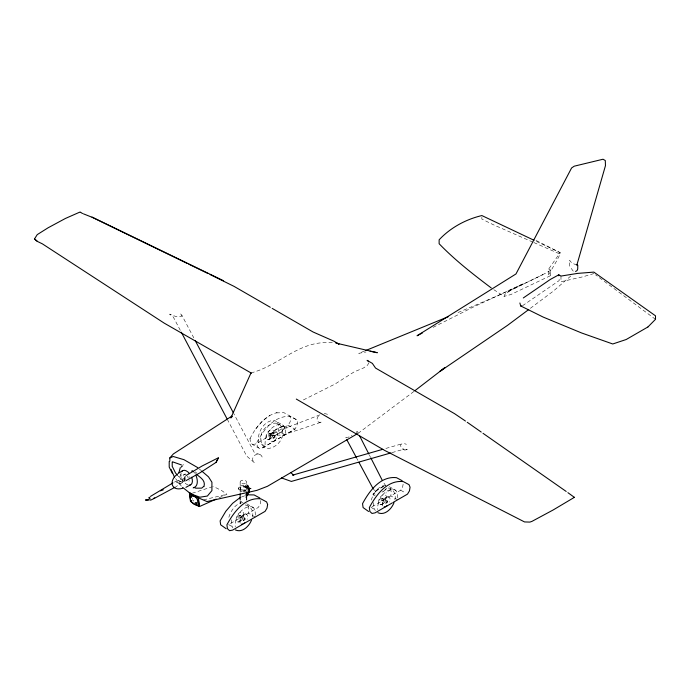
<?xml version="1.0" encoding="UTF-8"?>
<svg xmlns="http://www.w3.org/2000/svg" width="690" height="690" viewBox="0 0 690 690"><rect width="100%" height="100%" fill="white"/><g stroke="black" fill="none" stroke-linecap="round" stroke-linejoin="round"><path stroke-width="0.52" stroke-dasharray="3.45 2.59" d="M249.159 490.875L249.237 490.159A1.604 0.923 -60 0 1 249.858 489.098L250.142 488.848A1.604 0.923 -60 0 1 251.324 489.978M522.459 305.765L559.141 280.606L559.176 277.337M180.202 483.164L179.538 483.621L178.279 483.216M357.006 431.31L356.325 432.63M255.386 515.163L254.981 510.039L253.48 507.711L246.684 503.786L248.184 506.115L248.78 509.332L248.417 513.144L255.205 517.069M397.811 497.921L397.406 492.798L395.905 490.469L389.117 486.554L390.609 488.874L391.204 492.091L390.842 495.903L397.63 499.827M231.219 519.812L231.357 524.78L232.875 527.841M252.437 517.026C253.955 511.937 250.944 505.252 245.131 505.158M373.644 502.57L373.782 507.538L375.3 510.6M394.861 499.784C396.379 494.695 393.369 488.011 387.556 487.916M270.394 435.416L270.54 434.338C273.904 430.508 278.795 426.42 284.177 426.446C280.295 426.722 273.68 430.422 270.816 434.502L270.394 435.416L271.489 436.037L277.414 434.864L276.759 434.959L282.063 435.321L322.023 421.892C315.968 424.419 315.425 416.329 320.514 414.802M383.925 486.269L376.43 490.633L373.048 494.687L373.195 493.609L376.145 490.469L383.64 486.105M177.873 480.387L182.634 482.439L177.873 480.387L174.466 482.103M260.837 500.517L260.242 504.183L258.276 507.452L229.52 524.055M403.115 484.19L402.667 486.942L400.7 490.211L371.945 506.814M368.891 362.716L367.572 365.174L363.647 367.908L354.074 371.936L334.935 384.097L302.03 400.623M185.438 475.91L184.196 481.197L185.213 481.051M184.541 481.335L185.136 476.186M284.177 426.446L285.013 427.481C283.193 431.655 278.536 433.967 274.499 435.571M493.842 289.705L504.088 296.364L504.899 294.337L510.307 290.464L542.607 274.749L510.307 290.464M228.83 517.284C230.934 510.626 235.963 502.648 243.717 502.579M371.255 500.043C373.359 493.385 378.387 485.406 386.141 485.337M276.25 412.905L283.944 412.698L296.467 419.684L297.494 422.211L296.898 425.877L294.932 429.146L262.459 447.888L259.431 448.457L252.635 444.541L250.53 442.575L249.978 438.676L250.436 437.684M536.044 240.43L560.168 252.661L560.168 254.127L556.39 261.389L548.714 274.586L550.542 275.646L510.816 294.561L504.088 296.364M248.538 489.288C249.34 487.666 250.668 488.425 249.107 489.615L246.761 487.442A1.527 0.88 -60 0 0 247.563 485.786L250.16 488.52M249.978 438.676C255.714 427.317 264.192 415.872 277.164 412.594M252.635 444.541L255.662 443.972L288.144 425.221L290.102 421.952L290.697 418.287L289.671 415.76M548.714 274.586L548.714 268.979L560.168 252.661L535.035 240.75M386.676 488.123L384.804 490.098M255.714 428.999L262.493 421.064L269.825 415.458M346.13 437.262L345.794 437.848L347.406 437.564M391.23 489.227L385.96 493.048M386.159 489.236L382.277 492.367M570.759 276.043L553.371 291.102L529.575 308.904M383.493 491.151L381.993 492.203M413.94 391.437L358.403 433.13M378.042 489.15L375.507 491.659L375.36 491.22L375.576 491.685L373.005 488.52M182.634 482.439L176.002 486.666M507.098 292.482L510.333 290.447M183.756 474.763L184.894 474.116M180.254 474.323A12.273 7.09 60 0 0 182.496 480.119L183.247 481.215L182.401 481.706C182.962 484.423 179.115 476.781 179.202 475.238M542.443 274.827L550.879 270.238L550.542 275.646M262.459 447.888L294.932 429.146L288.144 425.221M245.166 486.51L246.123 485.958L245.166 487.166L246.296 487.821A1.527 0.88 -60 0 0 247.952 487.554A1.527 0.88 -60 0 0 247.952 485.519A1.527 0.88 -60 0 0 246.296 487.166L245.166 486.51A1.527 0.88 -60 0 1 246.822 484.863A1.527 0.88 -60 0 1 246.822 486.899A1.527 0.88 -60 0 1 245.157 487.166M246.296 487.166L247.529 486.812A4.813 2.777 0 0 1 244.2 490.944A4.813 2.777 0 0 1 238.619 487.727A4.813 2.777 0 0 1 245.769 485.795L246.123 485.958M246.296 487.821L247.262 486.614M351.382 435.701L352.004 435.364M433.087 327.362L472.339 307.524L523.745 283.53L498.861 295.216L457.315 312.855M349.062 436.865L347.795 437.408M219.075 497.783L226.898 494.282L221.887 490.693L213.314 486.433M364.725 350.943L358.8 353.332L365.976 351.995M241.414 497.076L245.398 495.524M319.962 414.837L285.513 428.119L287.385 427.791L285.013 427.481M192.2 493.247L212.313 486.761M593.857 273.576L583.024 276.759L563.609 281.14L560.979 281.667L559.141 280.606M385.865 448.431L402.443 443.687M392.041 452.597L403.348 449.363L402.744 449.371L404.176 449.466C402.46 448.586 398.768 445.688 401.632 443.955A2.838 1.397 2.5 0 1 404.392 443.644L406.401 444.3M203.524 499.853L226.898 494.282M250.996 372.902C275.051 366.89 293.845 346.69 318.521 343.128C323.696 342.49 328.966 341.973 334.158 342.663M283.694 426.506L282.633 426.618M271.204 435.873C276.561 435.347 282.262 432.164 284.737 427.317L284.616 426.782M373.868 495.144L375.351 494.997M374.204 495.299L373.048 494.687M324.248 413.457L327.569 414.311M275.552 431.681C273.102 430.888 268.272 439.332 270.144 441.057M267.927 439.78C270.359 440.539 275.258 432.13 273.335 430.405M388.116 496.671C385.684 495.912 380.785 504.321 382.709 506.046A5.606 3.234 -60 0 1 386.133 497.205A5.606 3.234 -60 0 1 389.565 502.087M380.492 504.77C382.941 505.572 387.771 497.119 385.9 495.394M245.692 513.912C243.251 513.153 238.361 521.562 240.275 523.287A5.606 3.234 -60 0 1 243.708 514.447A5.606 3.234 -60 0 1 247.141 519.329M238.059 522.011C240.517 522.813 245.347 514.361 243.475 512.636M269.462 433.329L270.402 433.389M273.076 438.072L274.016 438.133M382.027 498.318L382.967 498.378M385.641 503.062L386.581 503.122M239.594 515.559L240.543 515.62M243.208 520.303L244.156 520.364M576.849 265.089L572.321 263.235L570.061 261.165L569.862 260.242L569.121 260.397L569.819 266.366L573.45 271.498M178.365 482.5L180.202 483.155M262.191 457.065C259.897 450.579 249.625 456.09 253.463 461.688M259.854 454.486L254.377 452.588L233.85 413.715M532.904 242.138L492.979 224.569L481.861 219.066L481.861 215.565M533.879 242.561L560.168 254.127M246.123 486.614L245.769 486.45A4.813 2.777 0 0 0 238.913 487.796A4.813 2.777 0 0 0 242.112 491.547M177.709 482.224L176.105 481.818L177.589 482.948M180.582 313.924L181.78 315.123L193.795 337.876M296.467 419.684L290.74 416.622C274.672 414.742 263.477 430.034 256.775 442.601L257.318 446.499L259.431 448.457M276.552 421.564L274.292 420.348C263.925 420.374 256.939 432.88 258.465 442.35L265.262 446.275C263.727 436.805 270.713 424.298 281.08 424.272L283.34 425.48L284.841 427.809L285.436 431.026L285.065 434.838L278.277 430.914L278.639 427.101L278.044 423.884L276.552 421.564L283.34 425.48M395.905 490.469L393.645 489.262C383.83 489.175 377.128 500.612 377.637 509.565M253.48 507.711L251.22 506.503C241.405 506.417 234.704 517.854 235.212 526.806M548.714 268.979L550.879 270.238M400.7 490.211L405.798 493.152M371.03 507.34L376.119 510.281M246.96 484.923L248.098 485.57M249.849 487.985L250.979 488.632M246.761 487.442L249.107 489.615M245.442 487.563L246.572 488.209L246.563 482A3.2 1.846 0 0 0 241.759 480.395A3.2 1.846 0 0 0 241.759 483.595A3.2 1.846 0 0 0 246.563 482M182.936 464.603L183.652 465.017M228.606 524.581L233.694 527.522M655.5 319.315L595.565 274.862M183.247 481.215L178.167 476.066M247.262 487.261L247.529 487.468A4.813 2.777 0 0 1 246.77 490.823M195.123 471.813L196.693 473.073M193.752 472.219L195.348 473.495M199.315 468.976L200.85 470.287M254.317 462.628L246.735 456.116L227.614 419.899M247.563 485.786L249.59 488.192M385.891 485.976L382.812 481.404M175.605 478.601L181.815 486.752M248.245 490.719L248.107 489.503A1.604 0.923 -60 0 1 248.728 488.442L249.012 488.192A1.604 0.923 -60 0 1 250.28 488.779A1.604 0.923 -60 0 1 248.987 490.797L248.383 490.676M387.004 500.707L387.521 501.492M381.087 499.948L381.605 500.733M274.439 435.718L274.956 436.503M268.522 434.959L269.04 435.752M244.571 517.948L245.097 518.733M238.654 517.19L239.18 517.974M356.376 457.556L357.886 460.368M180.297 330.312L173.259 316.969L169.611 314.131L176.416 316.745L180.978 316.563A2.838 1.544 6.9 0 0 181.78 315.123M357.325 431.397L358.282 433.286M369.348 454.986L370.306 456.875M560.979 276.06L560.979 281.667M248.176 488.209L248.176 488.856M246.563 488.856A3.2 1.846 0 0 1 241.759 490.461A3.2 1.846 0 0 1 241.759 487.261A3.2 1.846 0 0 1 246.563 488.856L246.563 490.866M240.155 482L240.155 488.209M240.155 488.856L240.155 492.876M240.155 500.906L240.155 502.915M238.542 488.209L238.542 488.856M193.7 501.121A3.89 1.535 61.1 0 1 193.157 500.25M192.7 499.327A3.89 1.535 61.1 0 1 192.372 498.413M185.576 479.636A4.002 2.312 60 0 1 185.463 473.909M188.982 476.48A4.002 2.312 60 0 1 189.422 477.42M189.353 480.645A4.002 2.312 60 0 1 188.896 481.042M185.136 480.99A4.002 2.312 60 0 1 182.988 476.229A4.002 2.312 60 0 1 185.739 474.901M187.275 476.264A4.002 2.312 60 0 1 188.292 478.067M245.769 491.271A4.813 2.777 0 0 1 243.363 491.642M246.132 503.838A3.2 1.846 0 0 1 245.623 504.218M240.586 503.838A3.2 1.846 0 0 1 240.819 501.785A3.2 1.846 0 0 1 244.191 501.13M248.124 486.105A1.527 0.88 -60 0 1 247.331 487.77M188.163 484.958A8.116 4.683 60 0 1 181.134 472.788M260.889 439.409C261.915 457.298 284.599 444.86 282.589 432.052C281.572 414.173 258.879 426.61 260.889 439.409M407.186 449.604L404.668 450.087L403.633 449.492L407.186 449.604M387.107 502.898A0.975 0.561 -60 0 0 387.418 501.389A0.975 0.561 -60 0 0 386.262 502.415A0.975 0.561 -60 0 0 387.107 502.898M386.391 502.743A1.415 0.811 -60 0 0 386.84 500.552A1.415 0.811 -60 0 0 385.175 502.035A1.415 0.811 -60 0 0 386.391 502.743M383.493 503.484A5.606 3.234 -60 0 0 385.27 494.808A5.606 3.234 -60 0 0 378.646 500.69A5.606 3.234 -60 0 0 383.493 503.484M381.855 499.87A0.975 0.561 -60 0 0 382.165 498.361A0.975 0.561 -60 0 0 381.018 499.388A0.975 0.561 -60 0 0 381.855 499.87M382.726 500.63A1.415 0.811 -60 0 0 383.174 498.439A1.415 0.811 -60 0 0 381.51 499.922A1.415 0.811 -60 0 0 382.726 500.63M241.759 489.805A3.2 1.846 0 0 0 246.563 488.209A3.2 1.846 0 0 0 241.759 486.605A3.2 1.846 0 0 0 241.759 489.805M244.683 520.139A0.975 0.561 -60 0 0 244.985 518.63A0.975 0.561 -60 0 0 243.837 519.656A0.975 0.561 -60 0 0 244.683 520.139M243.967 519.984A1.415 0.811 -60 0 0 244.415 517.793A1.415 0.811 -60 0 0 242.742 519.277A1.415 0.811 -60 0 0 243.967 519.984M241.069 520.726A5.606 3.234 -60 0 0 242.846 512.049A5.606 3.234 -60 0 0 236.213 517.931A5.606 3.234 -60 0 0 241.069 520.726M239.43 517.112A0.975 0.561 -60 0 0 239.74 515.602A0.975 0.561 -60 0 0 238.585 516.62A0.975 0.561 -60 0 0 239.43 517.112M240.301 517.871A1.415 0.811 -60 0 0 240.75 515.68A1.415 0.811 -60 0 0 239.076 517.164A1.415 0.811 -60 0 0 240.301 517.871M270.929 438.504A5.606 3.234 -60 0 0 272.705 429.818A5.606 3.234 -60 0 0 266.081 435.701A5.606 3.234 -60 0 0 270.929 438.504M269.298 434.881A0.975 0.561 -60 0 0 269.6 433.372A0.975 0.561 -60 0 0 268.453 434.398A0.975 0.561 -60 0 0 269.298 434.881M270.161 435.64A1.415 0.811 -60 0 0 270.609 433.449A1.415 0.811 -60 0 0 268.945 434.933A1.415 0.811 -60 0 0 270.161 435.64M274.594 440.617A5.606 3.234 -60 0 0 276.371 431.94A5.606 3.234 -60 0 0 269.747 437.814A5.606 3.234 -60 0 0 274.594 440.617M274.542 437.909A0.975 0.561 -60 0 0 274.853 436.408A0.975 0.561 -60 0 0 273.697 437.426A0.975 0.561 -60 0 0 274.542 437.909M273.835 437.753A1.415 0.811 -60 0 0 274.275 435.571A1.415 0.811 -60 0 0 272.61 437.046A1.415 0.811 -60 0 0 273.835 437.753"/><path stroke-width="1.03" d="M193.623 495.558L189.603 492.97L190.664 501.19L194.218 504.036L199.151 506.089L199.281 504.726L194.994 502.958M178.917 472.598L180.271 467.708M251.531 373.23L164.194 323.127L42.349 243.837L37.389 241.431L34.5 238.947L37.234 234.626L48.059 227.812L65.395 218.471L79.79 212.132M250.996 372.902L230.857 417.95L232.254 416.467M251.574 519.924C249.314 526.004 242.483 533.111 235.445 529.946M393.999 502.682C391.739 508.763 384.908 515.87 377.87 512.705M153.689 498.352L154.724 497.835M245.925 494.695L247.365 492.151M246.011 495.868L248.409 491.634M246.011 497.352L249.495 491.358M523.296 297.959L550.37 279.407L558.805 274.81L560.979 276.06L577.668 273.387L593.857 272.11L655.5 315.813L655.5 319.315L647.97 326.939M169.826 461.075L169.826 457.936L173.354 453.942L231.944 416.061M177.063 474.392C168.791 480.732 170.947 491.582 182.712 488.287M203.714 486.424L201.704 488.123L195.857 488.184L194.028 487.433L193.174 487.925M414.776 390.79L444.998 367.537L439.797 371.487L507.616 325.292L528.73 309.534M239.965 497.68L232.634 503.295L225.846 511.23L220.119 520.907L220.662 524.805L226.173 528.73M177.951 473.564L182.617 470.675M215.841 462.533L199.815 472.909L185.989 480.654M150.454 496.412L172.992 482.897M575.581 271.515L577.082 270.558L577.711 269.074L577.789 265.409L577.047 264.382L576.849 265.089L605.466 165.643L605.294 160.537L603.025 159.235L574.227 166.187L571.587 167.972L515.973 273.956L417.053 335.763L422.358 332.985M186.162 475.462L202.274 465.905L217.704 458.117M574.451 497.3L553.147 509.979L531.947 521.381L529.877 522.089L524.538 521.933L384.692 450.432L296.303 399.07M357.472 433.674L267.444 486.303L256.947 490.349L206.957 501.578L193.122 495.515L189.336 492.479L190.466 501.302L194.261 504.338L199.522 506.529L216.143 499.094M175.217 487.149L154.655 498.223M647.962 326.948L626.21 339.506L612.763 343.982L581.592 332.968L543.22 317.098L520.7 305.955L519.889 302.988M190.664 501.19L191.898 500.474M190.733 484.734L185.903 487.33M392.438 502.82L375.024 512.877L371.996 513.446L369.883 511.488L369.34 507.59C376.041 495.023 387.237 479.723 403.296 481.611L409.032 484.673L410.05 487.2L409.463 490.857L407.497 494.126L393.352 502.294M189.603 492.97L193.166 495.817L198.375 497.714L199.522 506.529M150.696 500.138L153.706 498.689M169.826 457.936L173.216 456.487L183.954 459.678L197.78 467.656M448.491 316.598L365.717 350.537M160.425 490.823L163.288 489.84M194.028 487.433L194.778 487.2A12.273 7.09 60 0 0 196.15 475.902M382.76 449.319L292.638 475.125L293.241 475.117M391.014 452.89L291.353 481.43L281.563 477.929M149.877 497.343C148.238 496.955 148.79 498.844 150.092 498.491M520.7 305.955L521.58 305.912M148.272 499.922L145.426 500.026L150.179 499.845M247.296 494.825L254.084 494.928L259.811 497.99M195.762 502.717L196.503 502.743A3.89 2.251 45.3 0 0 197.788 501.544L197.168 499.12A4.14 2.389 45.3 0 0 195.011 496.895L193.562 496.05A4.14 1.639 61.1 0 0 192.312 496.317M370.073 351.227L377.327 352.719L335.745 343.016M83.412 213.831L92.003 217.246L186.817 263.244M192.769 471.253L191.82 470.925L192.959 471.581M172.724 461.869L181.487 464.965M194.088 495.946L194.744 496.205M337.341 343.361L339.066 344.163L333.788 341.119L313.062 331.985L272.162 308.37M534.069 240.293L481.861 215.565C465.862 219.334 450.346 227.752 439.133 239.81L439.133 243.734C454.952 260.156 473.081 274.249 491.245 287.954M92.003 217.048L223.586 280.752M188.758 264.184L208.104 273.576M210.045 274.517L234.057 286.376L270.308 307.3M574.451 497.404L567.896 492.66M402.236 480.749L396.509 477.687C380.44 475.807 369.245 491.099 362.543 503.666L363.095 507.564L368.598 511.488M80.316 212.115L82.541 213.555M465.465 421.047L454.555 413.672L375.55 368.063L372.367 363.389L367.089 360.344L368.356 361.275M467.216 422.271L481.241 432.069M482.991 433.294L566.188 491.452M182.643 487.399L190.871 493.885L199.919 497.205L207.38 496.041L211.916 490.599L211.916 482.241L208.518 476.868L201.618 470.951M196.141 474.134C200.333 477.506 205.767 480.309 204.016 486.484M34.5 238.947L37.389 241.431M290.801 472.598L293.759 475.324M177.52 475.307L175.571 473.038L172.215 466.337L172.215 462.024M346.803 439.72L356.376 457.556M358.895 462.248L373.005 488.52M195.305 340.722L233.349 412.767M181.306 332.218L227.105 418.951M359.731 436.115L368.865 454.037M370.789 457.815L382.338 480.456M172.241 473.168L169.205 467.095L169.205 461.455M171.224 469.597L171.482 470.2M171.896 471.166L174.354 476.971M198.099 497.87L199.151 506.089M191.001 493.454L191.518 497.464M558.805 274.81L558.805 275.767M246.563 491.875L246.563 499.905M240.155 493.876L240.155 499.905M181.116 467.216A12.273 7.09 60 0 1 182.496 465.94M387.159 505.606A5.606 3.234 -60 0 1 384.158 506.883M244.734 522.848A5.606 3.234 -60 0 1 243.708 523.598M242.682 524.029A5.606 3.234 -60 0 1 241.733 524.124M181.712 471.52A8.116 4.683 60 0 1 189.552 473.616M191.648 477.256A8.116 4.683 60 0 1 189.552 485.096M267.625 504.442L267.03 508.099L265.072 511.368L232.599 530.118L229.563 530.688L227.459 528.73L226.906 524.831C233.617 512.265 244.803 496.964 260.872 498.853L266.599 501.915L267.625 504.442M218.376 457.91L216.143 462.188L218.376 457.91"/></g></svg>
